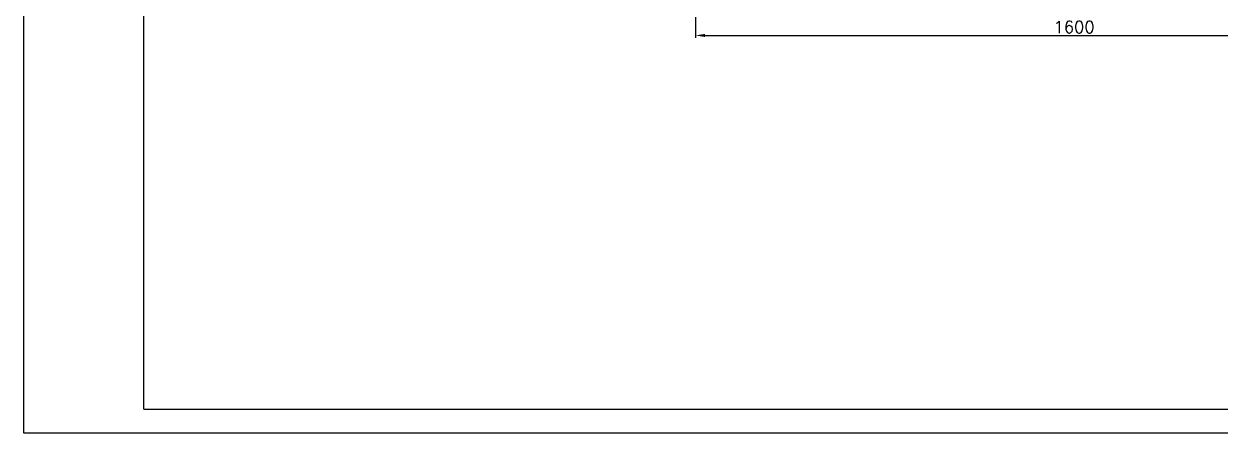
# Model space of a CAD drawing. Header units: inches. Extents: x -5714 to 3109, y 0 to 8400.
# Drawn here: x -5714 to -3223, y 0 to 852 of the extents above; entities that cross this region are included whole.
import ezdxf

# ---------------------------------------------------------------- set-up
doc = ezdxf.new("R2010")
doc.units = ezdxf.units.IN
doc.header["$LTSCALE"] = 50
doc.header["$MEASUREMENT"] = 0
doc.layers.get('0').update_dxf_attribs({"plot": 0})
doc.layers.add('Dam', color=2, linetype='Continuous', lineweight=30)
doc.layers.add('kthuoc', color=3, linetype='Continuous', lineweight=13)
doc.styles.add('chu2.5', font='txt.shx', dxfattribs={"height": 25})
doc.dimstyles.new('kichthuoc2.5', dxfattribs={"dimtxt": 25, "dimasz": 20, "dimexe": 5, "dimexo": 0, "dimgap": 5, "dimtad": 1, "dimtoh": 1, "dimdec": 0, "dimzin": 0, "dimdsep": 46, "dimtxsty": 'chu2.5', "dimcen": 5, "dimclrd": 256, "dimclre": 256, "dimclrt": 256, "dimadec": 0, "dimazin": 0, "dimtfac": 1, "dimtdec": 0, "dimtmove": 0, "dimatfit": 0, "dimfxl": 0, "dimtolj": 1, "dimtzin": 0, "dimarcsym": 0})

# ---------------------------------------------------------------- blocks, each defined once
blk = doc.blocks.new('*D65')
at = {"layer": 'DEFPOINTS', "color": 0}
for p in [(-2738.8, 1383.6), (-4315.2, 865.6), (-2738.8, 827.8)]:
    blk.add_point(p, dxfattribs=at)
at = {"layer": 'kthuoc', "lineweight": -2}
for p, q in [((-2738.8, 1383.6), (-2738.8, 822.8)), ((-4315.2, 865.6), (-4315.2, 822.8)), ((-4295.2, 827.8), (-2758.8, 827.8))]:
    blk.add_line(p, q, dxfattribs=at)
at = {"layer": 'kthuoc'}
for points in [[(-4295.2, 831.1), (-4295.2, 824.5), (-4315.2, 827.8)], [(-2758.8, 831.1), (-2758.8, 824.5), (-2738.8, 827.8)]]:
    blk.add_solid(points, dxfattribs=at)
at = {"layer": 'kthuoc', "insert": (-3527, 845.3), "char_height": 25, "attachment_point": 5, "style": 'chu2.5'}
blk.add_mtext('\\A1;1600', dxfattribs=at)

msp = doc.modelspace()

# ---------------------------------------------------------------- linework, layer by layer
msp.add_lwpolyline([(-5713.6, 0), (-5713.6, 8400), (226.4, 8400), (226.4, 0), (-5713.6, 0)], close=True)
at = {"layer": 'Dam'}
for q in [(-5463.6, 8350), (-1223.6, 50)]:
    msp.add_line((-5463.6, 50), q, dxfattribs=at)

# ---------------------------------------------------------------- dimensions: what is measured, and where the dimension line sits
at = {"layer": 'kthuoc'}
dim = msp.add_linear_dim(base=(-2738.8, 827.8), p1=(-4315.2, 865.6), p2=(-2738.8, 1383.6), text='1600', dimstyle='kichthuoc2.5', dxfattribs=at)
dim.commit()
dim.dimension.update_dxf_attribs({"geometry": '*D65', "text_midpoint": (-3527, 845.3)})

doc.saveas('drawing.dxf')
